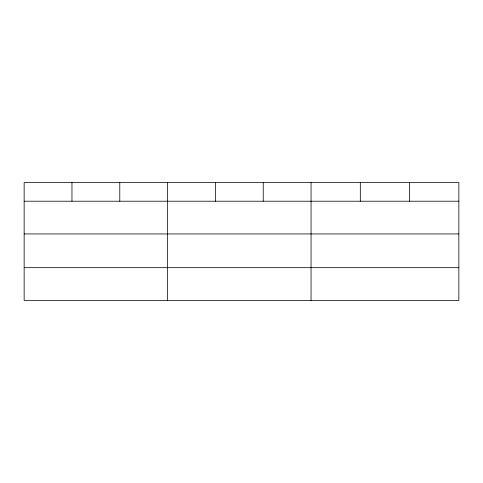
<?xml version="1.0" encoding="UTF-8"?>
<svg xmlns="http://www.w3.org/2000/svg" width="483" height="483" viewBox="0 0 483 483"><rect width="100%" height="100%" fill="white"/><g stroke="black" fill="none" stroke-linecap="round" stroke-linejoin="round"><path stroke-width="0.72" d="M458.85 233.947L458.85 182.592L24.15 182.592L24.15 300.408L458.85 300.408L458.85 233.947L24.15 233.947M24.15 201.212L458.85 201.212M24.15 267.673L458.85 267.673M409.584 182.592L409.584 201.212M360.318 182.592L360.318 201.212M311.052 182.592L311.052 300.408M263.235 182.592L263.235 201.212M215.418 182.592L215.418 201.212M167.601 182.592L167.601 300.408M119.784 182.592L119.784 201.212M71.967 182.592L71.967 201.212"/></g></svg>
